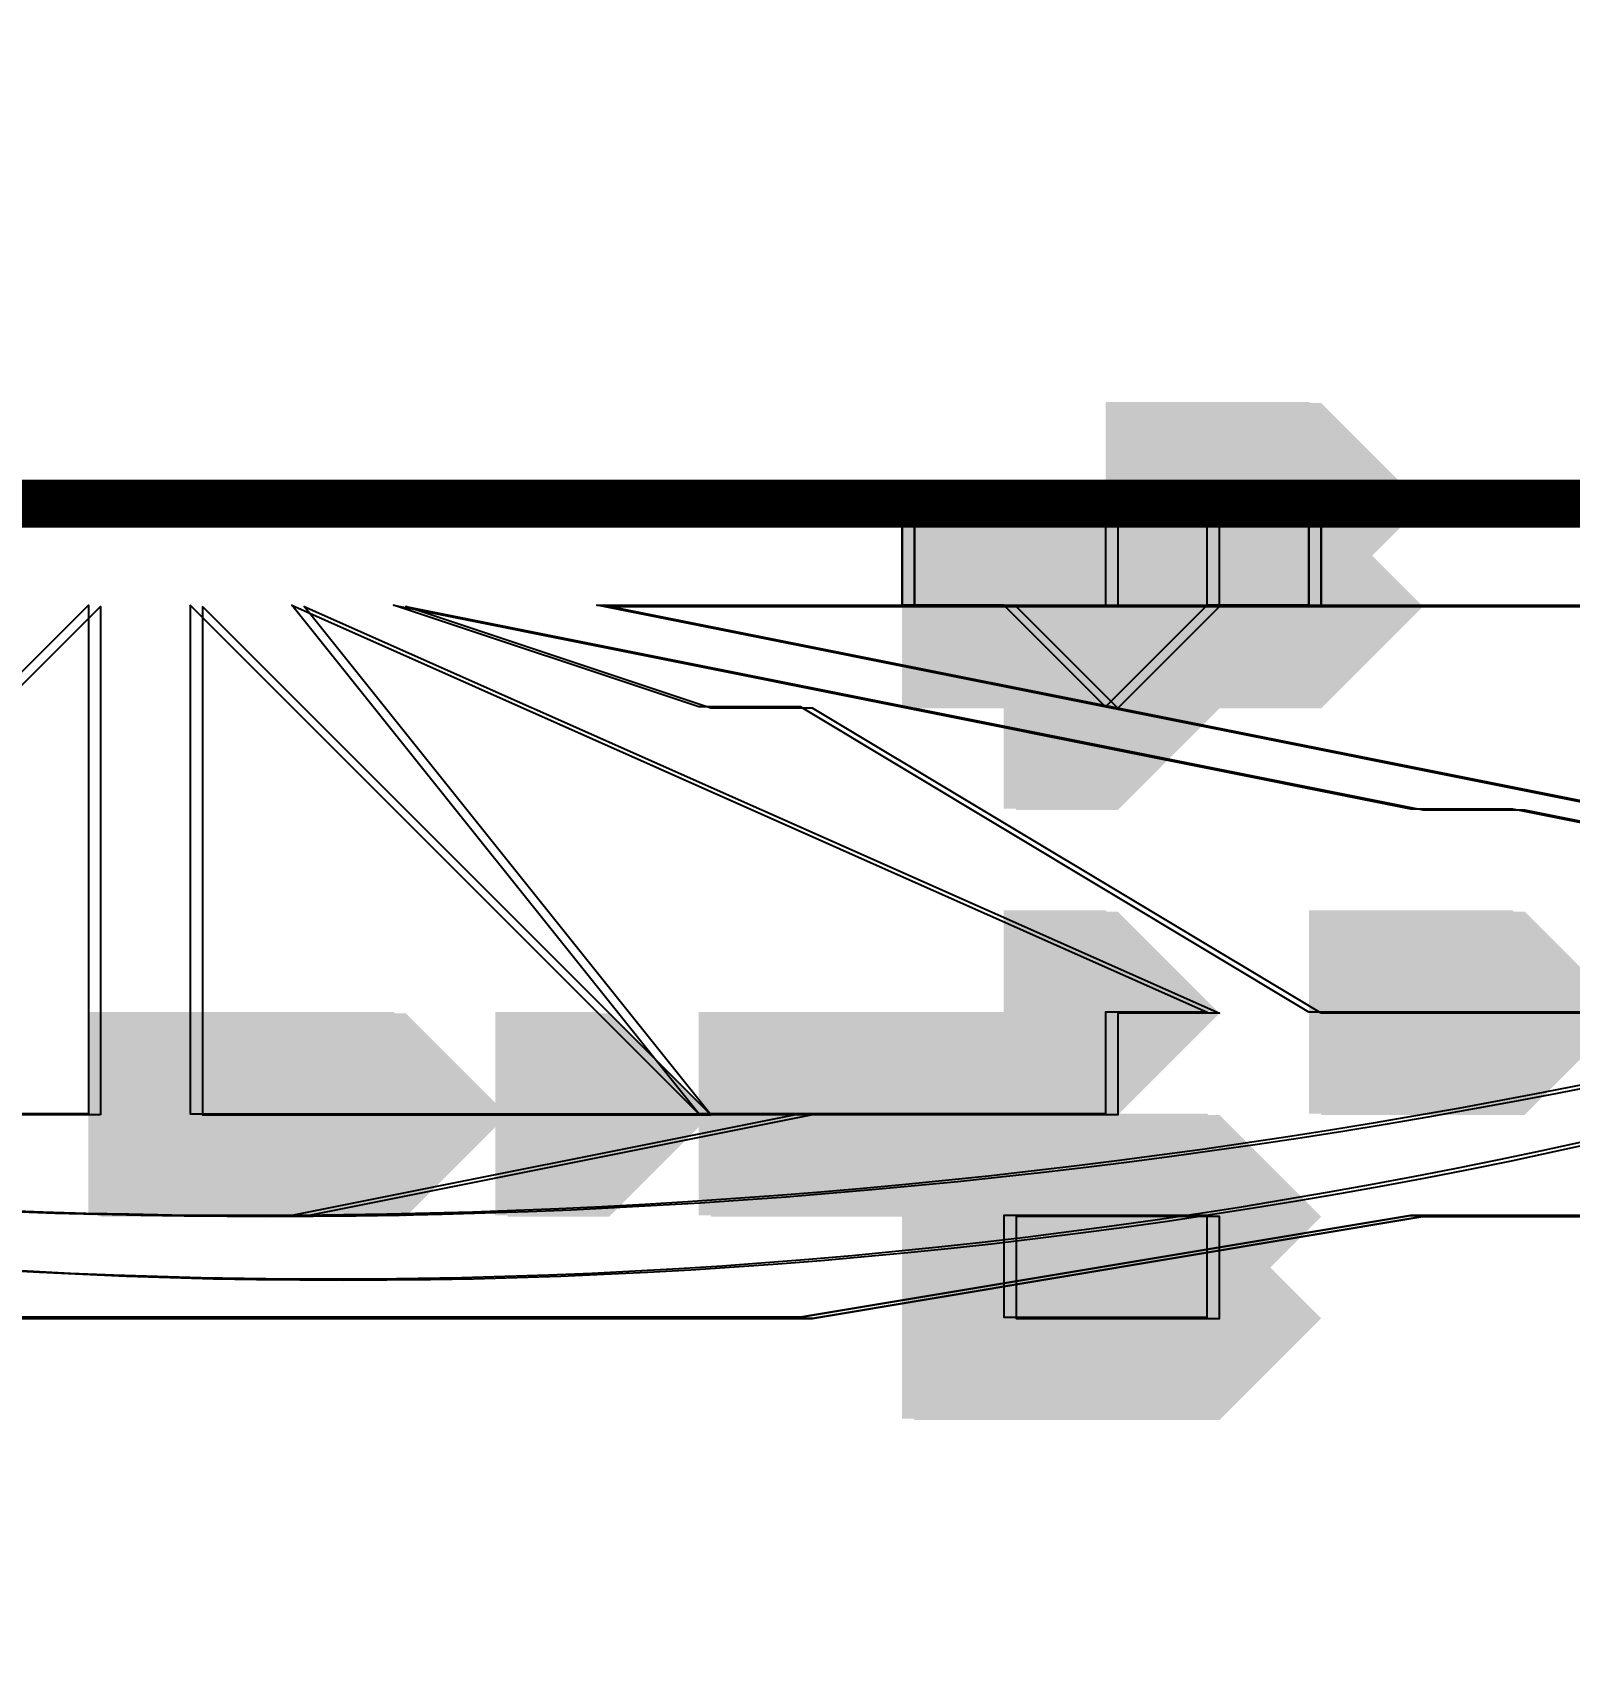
# Model space of a CAD drawing. Header units: millimetres. Extents: x -13407 to 8062823, y -2611 to 109271.
# Drawn here: x 7982.1 to 8046.1, y 40690.7 to 40758.6 of the extents above; entities that cross this region are included whole.
import ezdxf
from ezdxf import colors
from ezdxf.entities.mleader import LeaderData, LeaderLine
from ezdxf.math import Vec2, Vec3

# ---------------------------------------------------------------- set-up
doc = ezdxf.new("R2010")
doc.units = ezdxf.units.MM
doc.layers.add('АР_Отметки', color=250, linetype='Continuous', lineweight=15)
doc.layers.add('ТХ_обор_бытовое', color=14, linetype='Continuous')
doc.styles.add('ISOCPEUR', font='isocpeur.ttf', dxfattribs={"width": 0.7})

# ---------------------------------------------------------------- blocks, each defined once
blk = doc.blocks.new('_DotSmall')
at = {"color": 0, "linetype": 'ByBlock', "const_width": 0.5}
blk.add_lwpolyline([(-0.0625, 0, 1), (0.0625, 0, 1)], format="xyb", close=True, dxfattribs=at)
blk = doc.blocks.new('У300')
at = {"layer": 'ТХ_обор_бытовое', "transparency": 33554559}
for points in [[(-230567.395, 67307.711), (-230571.628, 67307.711), (-230571.628, 67303.478), (-230567.395, 67299.244), (-230563.161, 67303.478), (-230563.161, 67307.711)], [(-230567.446, 67307.201), (-230571.679, 67307.201), (-230571.679, 67302.967), (-230567.446, 67298.734), (-230563.212, 67302.967), (-230563.212, 67307.201)], [(-230567.446, 67302.967), (-230571.679, 67302.967), (-230571.679, 67298.734), (-230567.446, 67294.501), (-230563.212, 67298.734), (-230563.212, 67302.967)], [(-230567.446, 67302.967), (-230571.679, 67302.967), (-230571.679, 67298.734), (-230567.446, 67294.501), (-230563.212, 67298.734), (-230563.212, 67302.967)], [(-230567.395, 67303.478), (-230571.628, 67303.478), (-230571.628, 67299.244), (-230567.395, 67295.011), (-230563.161, 67299.244), (-230563.161, 67303.478)], [(-230567.395, 67303.478), (-230571.628, 67303.478), (-230571.628, 67299.244), (-230567.395, 67295.011), (-230563.161, 67299.244), (-230563.161, 67303.478)], [(-230567.395, 67299.244), (-230571.628, 67299.244), (-230571.628, 67295.011), (-230567.395, 67290.778), (-230563.161, 67295.011), (-230563.161, 67299.244)], [(-230567.395, 67299.244), (-230571.628, 67299.244), (-230571.628, 67295.011), (-230567.395, 67290.778), (-230563.161, 67295.011), (-230563.161, 67299.244)], [(-230567.395, 67299.244), (-230571.628, 67299.244), (-230571.628, 67295.011), (-230567.395, 67290.778), (-230563.161, 67295.011), (-230563.161, 67299.244)], [(-230567.395, 67299.244), (-230571.628, 67299.244), (-230571.628, 67295.011), (-230567.395, 67290.778), (-230563.161, 67295.011), (-230563.161, 67299.244)], [(-230567.446, 67298.734), (-230571.679, 67298.734), (-230571.679, 67294.501), (-230567.446, 67290.267), (-230563.212, 67294.501), (-230563.212, 67298.734)], [(-230567.446, 67298.734), (-230571.679, 67298.734), (-230571.679, 67294.501), (-230567.446, 67290.267), (-230563.212, 67294.501), (-230563.212, 67298.734)], [(-230567.446, 67298.734), (-230571.679, 67298.734), (-230571.679, 67294.501), (-230567.446, 67290.267), (-230563.212, 67294.501), (-230563.212, 67298.734)], [(-230567.446, 67298.734), (-230571.679, 67298.734), (-230571.679, 67294.501), (-230567.446, 67290.267), (-230563.212, 67294.501), (-230563.212, 67298.734)], [(-230567.395, 67290.778), (-230571.628, 67290.778), (-230571.628, 67286.544), (-230567.395, 67282.311), (-230563.161, 67286.544), (-230563.161, 67290.778)], [(-230567.446, 67290.267), (-230571.679, 67290.267), (-230571.679, 67286.034), (-230567.446, 67281.8), (-230563.212, 67286.034), (-230563.212, 67290.267)], [(-230567.446, 67281.8), (-230571.679, 67281.8), (-230571.679, 67277.567), (-230567.446, 67273.334), (-230563.212, 67277.567), (-230563.212, 67281.8)], [(-230567.446, 67281.8), (-230571.679, 67281.8), (-230571.679, 67277.567), (-230567.446, 67273.334), (-230563.212, 67277.567), (-230563.212, 67281.8)], [(-230567.395, 67282.311), (-230571.628, 67282.311), (-230571.628, 67278.078), (-230567.395, 67273.844), (-230563.161, 67278.078), (-230563.161, 67282.311)], [(-230567.395, 67282.311), (-230571.628, 67282.311), (-230571.628, 67278.078), (-230567.395, 67273.844), (-230563.161, 67278.078), (-230563.161, 67282.311)], [(-230567.395, 67278.078), (-230571.628, 67278.078), (-230571.628, 67273.844), (-230567.395, 67269.611), (-230563.161, 67273.844), (-230563.161, 67278.078)], [(-230567.446, 67277.567), (-230571.679, 67277.567), (-230571.679, 67273.334), (-230567.446, 67269.1), (-230563.212, 67273.334), (-230563.212, 67277.567)], [(-230575.861, 67273.844), (-230580.095, 67273.844), (-230580.095, 67269.611), (-230575.861, 67265.378), (-230571.628, 67269.611), (-230571.628, 67273.844)], [(-230575.861, 67273.844), (-230580.095, 67273.844), (-230580.095, 67269.611), (-230575.861, 67265.378), (-230571.628, 67269.611), (-230571.628, 67273.844)], [(-230567.395, 67273.844), (-230571.628, 67273.844), (-230571.628, 67269.611), (-230567.395, 67265.378), (-230563.161, 67269.611), (-230563.161, 67273.844)], [(-230546.228, 67273.844), (-230550.461, 67273.844), (-230550.461, 67269.611), (-230546.228, 67265.378), (-230541.994, 67269.611), (-230541.994, 67273.844)], [(-230546.228, 67273.844), (-230550.461, 67273.844), (-230550.461, 67269.611), (-230546.228, 67265.378), (-230541.994, 67269.611), (-230541.994, 67273.844)], [(-230546.228, 67273.844), (-230550.461, 67273.844), (-230550.461, 67269.611), (-230546.228, 67265.378), (-230541.994, 67269.611), (-230541.994, 67273.844)], [(-230546.228, 67273.844), (-230550.461, 67273.844), (-230550.461, 67269.611), (-230546.228, 67265.378), (-230541.994, 67269.611), (-230541.994, 67273.844)], [(-230575.913, 67273.334), (-230580.146, 67273.334), (-230580.146, 67269.1), (-230575.913, 67264.867), (-230571.679, 67269.1), (-230571.679, 67273.334)], [(-230575.913, 67273.334), (-230580.146, 67273.334), (-230580.146, 67269.1), (-230575.913, 67264.867), (-230571.679, 67269.1), (-230571.679, 67273.334)], [(-230567.446, 67273.334), (-230571.679, 67273.334), (-230571.679, 67269.1), (-230567.446, 67264.867), (-230563.212, 67269.1), (-230563.212, 67273.334)], [(-230546.279, 67273.334), (-230550.512, 67273.334), (-230550.512, 67269.1), (-230546.279, 67264.867), (-230542.046, 67269.1), (-230542.046, 67273.334)], [(-230546.279, 67273.334), (-230550.512, 67273.334), (-230550.512, 67269.1), (-230546.279, 67264.867), (-230542.046, 67269.1), (-230542.046, 67273.334)], [(-230546.279, 67273.334), (-230550.512, 67273.334), (-230550.512, 67269.1), (-230546.279, 67264.867), (-230542.046, 67269.1), (-230542.046, 67273.334)], [(-230546.279, 67273.334), (-230550.512, 67273.334), (-230550.512, 67269.1), (-230546.279, 67264.867), (-230542.046, 67269.1), (-230542.046, 67273.334)], [(-230575.861, 67269.611), (-230580.095, 67269.611), (-230580.095, 67265.378), (-230575.861, 67261.144), (-230571.628, 67265.378), (-230571.628, 67269.611)], [(-230575.861, 67269.611), (-230580.095, 67269.611), (-230580.095, 67265.378), (-230575.861, 67261.144), (-230571.628, 67265.378), (-230571.628, 67269.611)], [(-230575.861, 67269.611), (-230580.095, 67269.611), (-230580.095, 67265.378), (-230575.861, 67261.144), (-230571.628, 67265.378), (-230571.628, 67269.611)], [(-230575.861, 67269.611), (-230580.095, 67269.611), (-230580.095, 67265.378), (-230575.861, 67261.144), (-230571.628, 67265.378), (-230571.628, 67269.611)], [(-230575.861, 67269.611), (-230580.095, 67269.611), (-230580.095, 67265.378), (-230575.861, 67261.144), (-230571.628, 67265.378), (-230571.628, 67269.611)], [(-230575.861, 67269.611), (-230580.095, 67269.611), (-230580.095, 67265.378), (-230575.861, 67261.144), (-230571.628, 67265.378), (-230571.628, 67269.611)], [(-230575.861, 67269.611), (-230580.095, 67269.611), (-230580.095, 67265.378), (-230575.861, 67261.144), (-230571.628, 67265.378), (-230571.628, 67269.611)], [(-230575.861, 67269.611), (-230580.095, 67269.611), (-230580.095, 67265.378), (-230575.861, 67261.144), (-230571.628, 67265.378), (-230571.628, 67269.611)], [(-230575.861, 67269.611), (-230580.095, 67269.611), (-230580.095, 67265.378), (-230575.861, 67261.144), (-230571.628, 67265.378), (-230571.628, 67269.611)], [(-230571.628, 67269.611), (-230575.861, 67269.611), (-230575.861, 67265.378), (-230571.628, 67261.144), (-230567.395, 67265.378), (-230567.395, 67269.611)], [(-230571.628, 67269.611), (-230575.861, 67269.611), (-230575.861, 67265.378), (-230571.628, 67261.144), (-230567.395, 67265.378), (-230567.395, 67269.611)], [(-230571.628, 67269.611), (-230575.861, 67269.611), (-230575.861, 67265.378), (-230571.628, 67261.144), (-230567.395, 67265.378), (-230567.395, 67269.611)], [(-230571.628, 67269.611), (-230575.861, 67269.611), (-230575.861, 67265.378), (-230571.628, 67261.144), (-230567.395, 67265.378), (-230567.395, 67269.611)], [(-230571.628, 67269.611), (-230575.861, 67269.611), (-230575.861, 67265.378), (-230571.628, 67261.144), (-230567.395, 67265.378), (-230567.395, 67269.611)], [(-230571.628, 67269.611), (-230575.861, 67269.611), (-230575.861, 67265.378), (-230571.628, 67261.144), (-230567.395, 67265.378), (-230567.395, 67269.611)], [(-230571.628, 67269.611), (-230575.861, 67269.611), (-230575.861, 67265.378), (-230571.628, 67261.144), (-230567.395, 67265.378), (-230567.395, 67269.611)], [(-230571.628, 67269.611), (-230575.861, 67269.611), (-230575.861, 67265.378), (-230571.628, 67261.144), (-230567.395, 67265.378), (-230567.395, 67269.611)], [(-230571.628, 67269.611), (-230575.861, 67269.611), (-230575.861, 67265.378), (-230571.628, 67261.144), (-230567.395, 67265.378), (-230567.395, 67269.611)], [(-230563.161, 67269.611), (-230567.395, 67269.611), (-230567.395, 67265.378), (-230563.161, 67261.144), (-230558.928, 67265.378), (-230558.928, 67269.611)], [(-230550.461, 67269.611), (-230554.695, 67269.611), (-230554.695, 67265.378), (-230550.461, 67261.144), (-230546.228, 67265.378), (-230546.228, 67269.611)], [(-230550.461, 67269.611), (-230554.695, 67269.611), (-230554.695, 67265.378), (-230550.461, 67261.144), (-230546.228, 67265.378), (-230546.228, 67269.611)], [(-230546.228, 67269.611), (-230550.461, 67269.611), (-230550.461, 67265.378), (-230546.228, 67261.144), (-230541.994, 67265.378), (-230541.994, 67269.611)], [(-230546.228, 67269.611), (-230550.461, 67269.611), (-230550.461, 67265.378), (-230546.228, 67261.144), (-230541.994, 67265.378), (-230541.994, 67269.611)], [(-230575.913, 67269.1), (-230580.146, 67269.1), (-230580.146, 67264.867), (-230575.913, 67260.634), (-230571.679, 67264.867), (-230571.679, 67269.1)], [(-230575.913, 67269.1), (-230580.146, 67269.1), (-230580.146, 67264.867), (-230575.913, 67260.634), (-230571.679, 67264.867), (-230571.679, 67269.1)], [(-230575.913, 67269.1), (-230580.146, 67269.1), (-230580.146, 67264.867), (-230575.913, 67260.634), (-230571.679, 67264.867), (-230571.679, 67269.1)], [(-230575.913, 67269.1), (-230580.146, 67269.1), (-230580.146, 67264.867), (-230575.913, 67260.634), (-230571.679, 67264.867), (-230571.679, 67269.1)], [(-230575.913, 67269.1), (-230580.146, 67269.1), (-230580.146, 67264.867), (-230575.913, 67260.634), (-230571.679, 67264.867), (-230571.679, 67269.1)], [(-230575.913, 67269.1), (-230580.146, 67269.1), (-230580.146, 67264.867), (-230575.913, 67260.634), (-230571.679, 67264.867), (-230571.679, 67269.1)], [(-230575.913, 67269.1), (-230580.146, 67269.1), (-230580.146, 67264.867), (-230575.913, 67260.634), (-230571.679, 67264.867), (-230571.679, 67269.1)], [(-230575.913, 67269.1), (-230580.146, 67269.1), (-230580.146, 67264.867), (-230575.913, 67260.634), (-230571.679, 67264.867), (-230571.679, 67269.1)], [(-230575.913, 67269.1), (-230580.146, 67269.1), (-230580.146, 67264.867), (-230575.913, 67260.634), (-230571.679, 67264.867), (-230571.679, 67269.1)], [(-230571.679, 67269.1), (-230575.913, 67269.1), (-230575.913, 67264.867), (-230571.679, 67260.634), (-230567.446, 67264.867), (-230567.446, 67269.1)], [(-230571.679, 67269.1), (-230575.913, 67269.1), (-230575.913, 67264.867), (-230571.679, 67260.634), (-230567.446, 67264.867), (-230567.446, 67269.1)], [(-230571.679, 67269.1), (-230575.913, 67269.1), (-230575.913, 67264.867), (-230571.679, 67260.634), (-230567.446, 67264.867), (-230567.446, 67269.1)], [(-230571.679, 67269.1), (-230575.913, 67269.1), (-230575.913, 67264.867), (-230571.679, 67260.634), (-230567.446, 67264.867), (-230567.446, 67269.1)], [(-230571.679, 67269.1), (-230575.913, 67269.1), (-230575.913, 67264.867), (-230571.679, 67260.634), (-230567.446, 67264.867), (-230567.446, 67269.1)], [(-230571.679, 67269.1), (-230575.913, 67269.1), (-230575.913, 67264.867), (-230571.679, 67260.634), (-230567.446, 67264.867), (-230567.446, 67269.1)], [(-230571.679, 67269.1), (-230575.913, 67269.1), (-230575.913, 67264.867), (-230571.679, 67260.634), (-230567.446, 67264.867), (-230567.446, 67269.1)], [(-230571.679, 67269.1), (-230575.913, 67269.1), (-230575.913, 67264.867), (-230571.679, 67260.634), (-230567.446, 67264.867), (-230567.446, 67269.1)], [(-230571.679, 67269.1), (-230575.913, 67269.1), (-230575.913, 67264.867), (-230571.679, 67260.634), (-230567.446, 67264.867), (-230567.446, 67269.1)], [(-230563.212, 67269.1), (-230567.446, 67269.1), (-230567.446, 67264.867), (-230563.212, 67260.634), (-230558.979, 67264.867), (-230558.979, 67269.1)], [(-230550.512, 67269.1), (-230554.746, 67269.1), (-230554.746, 67264.867), (-230550.512, 67260.634), (-230546.279, 67264.867), (-230546.279, 67269.1)], [(-230550.512, 67269.1), (-230554.746, 67269.1), (-230554.746, 67264.867), (-230550.512, 67260.634), (-230546.279, 67264.867), (-230546.279, 67269.1)], [(-230546.279, 67269.1), (-230550.512, 67269.1), (-230550.512, 67264.867), (-230546.279, 67260.634), (-230542.046, 67264.867), (-230542.046, 67269.1)], [(-230546.279, 67269.1), (-230550.512, 67269.1), (-230550.512, 67264.867), (-230546.279, 67260.634), (-230542.046, 67264.867), (-230542.046, 67269.1)], [(-230575.913, 67264.867), (-230580.146, 67264.867), (-230580.146, 67260.634), (-230575.913, 67256.4), (-230571.679, 67260.634), (-230571.679, 67264.867)], [(-230575.913, 67264.867), (-230580.146, 67264.867), (-230580.146, 67260.634), (-230575.913, 67256.4), (-230571.679, 67260.634), (-230571.679, 67264.867)], [(-230575.913, 67264.867), (-230580.146, 67264.867), (-230580.146, 67260.634), (-230575.913, 67256.4), (-230571.679, 67260.634), (-230571.679, 67264.867)], [(-230575.913, 67264.867), (-230580.146, 67264.867), (-230580.146, 67260.634), (-230575.913, 67256.4), (-230571.679, 67260.634), (-230571.679, 67264.867)], [(-230575.913, 67264.867), (-230580.146, 67264.867), (-230580.146, 67260.634), (-230575.913, 67256.4), (-230571.679, 67260.634), (-230571.679, 67264.867)], [(-230575.861, 67265.378), (-230580.095, 67265.378), (-230580.095, 67261.144), (-230575.861, 67256.911), (-230571.628, 67261.144), (-230571.628, 67265.378)], [(-230575.861, 67265.378), (-230580.095, 67265.378), (-230580.095, 67261.144), (-230575.861, 67256.911), (-230571.628, 67261.144), (-230571.628, 67265.378)], [(-230575.861, 67265.378), (-230580.095, 67265.378), (-230580.095, 67261.144), (-230575.861, 67256.911), (-230571.628, 67261.144), (-230571.628, 67265.378)], [(-230575.861, 67265.378), (-230580.095, 67265.378), (-230580.095, 67261.144), (-230575.861, 67256.911), (-230571.628, 67261.144), (-230571.628, 67265.378)], [(-230575.861, 67265.378), (-230580.095, 67265.378), (-230580.095, 67261.144), (-230575.861, 67256.911), (-230571.628, 67261.144), (-230571.628, 67265.378)], [(-230571.679, 67264.867), (-230575.913, 67264.867), (-230575.913, 67260.634), (-230571.679, 67256.4), (-230567.446, 67260.634), (-230567.446, 67264.867)], [(-230571.679, 67264.867), (-230575.913, 67264.867), (-230575.913, 67260.634), (-230571.679, 67256.4), (-230567.446, 67260.634), (-230567.446, 67264.867)], [(-230571.679, 67264.867), (-230575.913, 67264.867), (-230575.913, 67260.634), (-230571.679, 67256.4), (-230567.446, 67260.634), (-230567.446, 67264.867)], [(-230571.628, 67265.378), (-230575.861, 67265.378), (-230575.861, 67261.144), (-230571.628, 67256.911), (-230567.395, 67261.144), (-230567.395, 67265.378)], [(-230571.628, 67265.378), (-230575.861, 67265.378), (-230575.861, 67261.144), (-230571.628, 67256.911), (-230567.395, 67261.144), (-230567.395, 67265.378)], [(-230571.628, 67265.378), (-230575.861, 67265.378), (-230575.861, 67261.144), (-230571.628, 67256.911), (-230567.395, 67261.144), (-230567.395, 67265.378)], [(-230546.279, 67264.867), (-230550.512, 67264.867), (-230550.512, 67260.634), (-230546.279, 67256.4), (-230542.046, 67260.634), (-230542.046, 67264.867)], [(-230546.279, 67264.867), (-230550.512, 67264.867), (-230550.512, 67260.634), (-230546.279, 67256.4), (-230542.046, 67260.634), (-230542.046, 67264.867)], [(-230546.228, 67265.378), (-230550.461, 67265.378), (-230550.461, 67261.144), (-230546.228, 67256.911), (-230541.994, 67261.144), (-230541.994, 67265.378)], [(-230546.228, 67265.378), (-230550.461, 67265.378), (-230550.461, 67261.144), (-230546.228, 67256.911), (-230541.994, 67261.144), (-230541.994, 67265.378)], [(-230542.046, 67264.867), (-230546.279, 67264.867), (-230546.279, 67260.634), (-230542.046, 67256.4), (-230537.812, 67260.634), (-230537.812, 67264.867)], [(-230541.994, 67265.378), (-230546.228, 67265.378), (-230546.228, 67261.144), (-230541.994, 67256.911), (-230537.761, 67261.144), (-230537.761, 67265.378)], [(-230546.228, 67261.144), (-230550.461, 67261.144), (-230550.461, 67256.911), (-230546.228, 67252.678), (-230541.994, 67256.911), (-230541.994, 67261.144)], [(-230546.228, 67261.144), (-230550.461, 67261.144), (-230550.461, 67256.911), (-230546.228, 67252.678), (-230541.994, 67256.911), (-230541.994, 67261.144)], [(-230541.994, 67261.144), (-230546.228, 67261.144), (-230546.228, 67256.911), (-230541.994, 67252.678), (-230537.761, 67256.911), (-230537.761, 67261.144)], [(-230541.994, 67261.144), (-230546.228, 67261.144), (-230546.228, 67256.911), (-230541.994, 67252.678), (-230537.761, 67256.911), (-230537.761, 67261.144)], [(-230546.279, 67260.634), (-230550.512, 67260.634), (-230550.512, 67256.4), (-230546.279, 67252.167), (-230542.046, 67256.4), (-230542.046, 67260.634)], [(-230546.279, 67260.634), (-230550.512, 67260.634), (-230550.512, 67256.4), (-230546.279, 67252.167), (-230542.046, 67256.4), (-230542.046, 67260.634)], [(-230542.046, 67260.634), (-230546.279, 67260.634), (-230546.279, 67256.4), (-230542.046, 67252.167), (-230537.812, 67256.4), (-230537.812, 67260.634)], [(-230542.046, 67260.634), (-230546.279, 67260.634), (-230546.279, 67256.4), (-230542.046, 67252.167), (-230537.812, 67256.4), (-230537.812, 67260.634)], [(-230563.161, 67256.911), (-230567.395, 67256.911), (-230567.395, 67252.678), (-230563.161, 67248.444), (-230558.928, 67252.678), (-230558.928, 67256.911)], [(-230563.212, 67256.4), (-230567.446, 67256.4), (-230567.446, 67252.167), (-230563.212, 67247.934), (-230558.979, 67252.167), (-230558.979, 67256.4)], [(-230563.161, 67252.678), (-230567.395, 67252.678), (-230567.395, 67248.444), (-230563.161, 67244.211), (-230558.928, 67248.444), (-230558.928, 67252.678)], [(-230563.212, 67252.167), (-230567.446, 67252.167), (-230567.446, 67247.934), (-230563.212, 67243.7), (-230558.979, 67247.934), (-230558.979, 67252.167)]]:
    blk.add_hatch(color=256, dxfattribs=at).paths.add_polyline_path(points)
at = {"layer": 'ТХ_обор_бытовое', "const_width": 2}
blk.add_lwpolyline([(-230216.026, 67468.579), (-230216.026, 67142.61), (-230541.994, 67142.61), (-230541.994, 67468.579)], close=True, dxfattribs=at)
at = {"layer": 'ТХ_обор_бытовое', "elevation": -0.565}
for points in [[(-230571.679, 67235.233), (-230571.679, 67252.167), (-230575.913, 67277.567), (-230575.913, 67298.734), (-230575.913, 67324.134), (-230575.913, 67345.301), (-230571.679, 67366.468), (-230567.446, 67383.401), (-230563.212, 67400.335), (-230558.979, 67413.035), (-230554.746, 67421.501), (-230542.046, 67429.968), (-230554.746, 67421.501), (-230558.979, 67413.035), (-230563.212, 67400.335), (-230567.446, 67383.401), (-230571.679, 67366.468), (-230575.913, 67345.301), (-230575.913, 67324.134), (-230575.913, 67298.734), (-230575.913, 67277.567), (-230571.679, 67252.167), (-230571.679, 67235.233)], [(-230571.679, 67235.233), (-230571.679, 67252.167), (-230575.913, 67277.567), (-230575.913, 67298.734), (-230575.913, 67324.134), (-230575.913, 67345.301), (-230571.679, 67366.468), (-230567.446, 67383.401), (-230563.212, 67400.335), (-230558.979, 67413.035), (-230554.746, 67421.501), (-230542.046, 67429.968)], [(-230571.679, 67366.468), (-230575.913, 67345.301), (-230575.913, 67324.134), (-230575.913, 67298.734), (-230575.913, 67277.567)], [(-230567.446, 67277.567), (-230571.679, 67298.734)], [(-230542.046, 67264.867), (-230546.279, 67264.867), (-230546.279, 67260.634), (-230542.046, 67260.634)]]:
    blk.add_lwpolyline(points, dxfattribs=at)
at = {"layer": 'ТХ_обор_бытовое'}
for points in [[(-230571.628, 67235.744), (-230571.628, 67252.678), (-230575.861, 67278.078), (-230575.861, 67299.244), (-230575.861, 67324.645), (-230575.861, 67345.811), (-230571.628, 67366.978), (-230567.395, 67383.912), (-230563.161, 67400.845), (-230558.928, 67413.545), (-230554.695, 67422.012), (-230541.994, 67430.479), (-230554.695, 67422.012), (-230558.928, 67413.545), (-230563.161, 67400.845), (-230567.395, 67383.912), (-230571.628, 67366.978), (-230575.861, 67345.811), (-230575.861, 67324.645), (-230575.861, 67299.244), (-230575.861, 67278.078), (-230571.628, 67252.678), (-230571.628, 67235.744)], [(-230571.628, 67235.744), (-230571.628, 67252.678), (-230575.861, 67278.078), (-230575.861, 67299.244), (-230575.861, 67324.645), (-230575.861, 67345.811), (-230571.628, 67366.978), (-230567.395, 67383.912), (-230563.161, 67400.845), (-230558.928, 67413.545), (-230554.695, 67422.012), (-230541.994, 67430.479)], [(-230571.628, 67366.978), (-230575.861, 67345.811), (-230575.861, 67324.645), (-230575.861, 67299.244), (-230575.861, 67278.078)], [(-230567.395, 67278.078), (-230571.628, 67299.244)], [(-230541.994, 67265.378), (-230546.228, 67265.378), (-230546.228, 67261.144), (-230541.994, 67261.144)]]:
    blk.add_lwpolyline(points, dxfattribs=at)
blk.add_lwpolyline([(-230546.228, 67417.779), (-230541.994, 67417.779, 0.248454), (-230550.461, 67193.41, -0.207133)], format="xyb", close=True, dxfattribs=at)
at = {"layer": 'ТХ_обор_бытовое', "elevation": -0.565}
blk.add_lwpolyline([(-230546.279, 67417.268), (-230542.046, 67417.268, 0.248454), (-230550.512, 67192.9, -0.207133)], format="xyb", close=True, dxfattribs=at)
at = {"layer": 'ТХ_обор_бытовое'}
for points in [[(-230567.395, 67307.711), (-230567.395, 67311.945), (-230567.395, 67316.178), (-230567.395, 67320.411), (-230567.395, 67324.645), (-230567.395, 67328.878), (-230546.228, 67307.711)], [(-230546.228, 67303.478), (-230567.395, 67303.478), (-230567.395, 67299.244), (-230567.395, 67295.011), (-230567.395, 67290.778), (-230567.395, 67286.544), (-230567.395, 67282.311)], [(-230567.395, 67269.611), (-230567.395, 67273.844), (-230567.395, 67278.078), (-230567.395, 67282.311), (-230546.228, 67299.244), (-230563.161, 67261.144), (-230563.161, 67265.378), (-230567.395, 67265.378)], [(-230563.161, 67256.911), (-230550.461, 67278.078), (-230550.461, 67282.311), (-230546.228, 67295.011), (-230554.695, 67252.678), (-230554.695, 67248.444), (-230558.928, 67227.277), (-230558.928, 67231.511), (-230563.161, 67235.744), (-230563.161, 67239.977), (-230563.161, 67244.211), (-230563.161, 67248.444), (-230563.161, 67252.678)], [(-230546.228, 67193.41), (-230546.228, 67197.644), (-230550.461, 67201.877), (-230554.695, 67206.111), (-230554.695, 67210.344), (-230558.928, 67214.577), (-230558.928, 67218.811), (-230558.928, 67223.044), (-230546.228, 67286.544)], [(-230541.994, 67256.911), (-230546.228, 67256.911), (-230546.228, 67261.144), (-230550.461, 67265.378), (-230546.228, 67269.611), (-230546.228, 67273.844), (-230541.994, 67273.844), (-230546.228, 67273.844), (-230546.228, 67269.611), (-230550.461, 67265.378), (-230546.228, 67261.144), (-230546.228, 67256.911)], [(-230571.628, 67265.378), (-230571.628, 67269.611), (-230575.861, 67269.611), (-230575.861, 67265.378), (-230575.861, 67261.144), (-230571.628, 67261.144)]]:
    blk.add_lwpolyline(points, close=True, dxfattribs=at)
at = {"layer": 'ТХ_обор_бытовое', "elevation": -0.565}
for points in [[(-230567.446, 67307.201), (-230567.446, 67311.434), (-230567.446, 67315.667), (-230567.446, 67319.901), (-230567.446, 67324.134), (-230567.446, 67328.367), (-230546.279, 67307.201)], [(-230546.279, 67302.967), (-230567.446, 67302.967), (-230567.446, 67298.734), (-230567.446, 67294.501), (-230567.446, 67290.267), (-230567.446, 67286.034), (-230567.446, 67281.8)], [(-230567.446, 67269.1), (-230567.446, 67273.334), (-230567.446, 67277.567), (-230567.446, 67281.8), (-230546.279, 67298.734), (-230563.212, 67260.634), (-230563.212, 67264.867), (-230567.446, 67264.867)], [(-230563.212, 67256.4), (-230550.512, 67277.567), (-230550.512, 67281.8), (-230546.279, 67294.501), (-230554.746, 67252.167), (-230554.746, 67247.934), (-230558.979, 67226.767), (-230558.979, 67231), (-230563.212, 67235.233), (-230563.212, 67239.467), (-230563.212, 67243.7), (-230563.212, 67247.934), (-230563.212, 67252.167)], [(-230546.279, 67192.9), (-230546.279, 67197.133), (-230550.512, 67201.367), (-230554.746, 67205.6), (-230554.746, 67209.833), (-230558.979, 67214.067), (-230558.979, 67218.3), (-230558.979, 67222.533), (-230546.279, 67286.034)], [(-230542.046, 67256.4), (-230546.279, 67256.4), (-230546.279, 67260.634), (-230550.512, 67264.867), (-230546.279, 67269.1), (-230546.279, 67273.334), (-230542.046, 67273.334), (-230546.279, 67273.334), (-230546.279, 67269.1), (-230550.512, 67264.867), (-230546.279, 67260.634), (-230546.279, 67256.4)], [(-230571.679, 67264.867), (-230571.679, 67269.1), (-230575.913, 67269.1), (-230575.913, 67264.867), (-230575.913, 67260.634), (-230571.679, 67260.634)]]:
    blk.add_lwpolyline(points, close=True, dxfattribs=at)

msp = doc.modelspace()

# ---------------------------------------------------------------- block references
at = {"layer": 'ТХ_обор_бытовое', "rotation": 90}
msp.add_blockref('У300', (75292.126, 271281.026), dxfattribs=at)

# ---------------------------------------------------------------- leaders
at = {"layer": 'АР_Отметки'}
ml = msp.add_multileader_mtext('Standard', dxfattribs=at)
ml.set_content('%%P0,000', color=256, style='ISOCPEUR')
ml.set_leader_properties(color=256, linetype='Continuous', lineweight=-1)
ml.set_arrow_properties(name='DOTSMALL')
ml.build(insert=Vec2(0, 0))
ml.multileader.update_dxf_attribs({"has_text_frame": 1, "text_left_attachment_type": 4, "text_right_attachment_type": 4, "dogleg_length": 100, "arrow_head_size": 180})
ctx = ml.context
ctx.base_point, ctx.char_height, ctx.arrow_head_size, ctx.landing_gap_size, ctx.plane_origin = Vec3(23741.792, 77327.249), 250, 180, 50, Vec3(21198.426, 75380.242)
ctx.left_attachment, ctx.right_attachment = 4, 4
notes = []
notes.append((ctx, [(0, (0, 0, 0), (0, 0), (1, 0), 1, [])]))
ctx.mtext.insert, ctx.mtext.width, ctx.mtext.line_spacing_style, ctx.mtext.flow_direction = Vec3(23791.792, 77660.582), 852.69703, 2, 5
ml = msp.add_multileader_mtext('Standard', dxfattribs=at)
ml.set_content('-1,140', color=256, style='ISOCPEUR')
ml.set_leader_properties(color=256, linetype='Continuous', lineweight=-1)
ml.set_arrow_properties(name='DOTSMALL')
ml.build(insert=Vec2(0, 0))
ml.multileader.update_dxf_attribs({"has_text_frame": 1, "text_left_attachment_type": 4, "text_right_attachment_type": 4, "dogleg_length": 100, "arrow_head_size": 180})
ctx = ml.context
ctx.base_point, ctx.char_height, ctx.arrow_head_size, ctx.landing_gap_size, ctx.plane_origin = Vec3(34149.99, 75558.904), 250, 180, 50, Vec3(34068.597, 74291.34)
ctx.left_attachment, ctx.right_attachment = 4, 4
notes.append((ctx, [(0, (0, 0, 0), (0, 0), (1, 0), 1, [])]))
ctx.mtext.insert, ctx.mtext.width, ctx.mtext.line_spacing_style, ctx.mtext.flow_direction = Vec3(34199.99, 75892.238), 852.69703, 2, 5
ml = msp.add_multileader_mtext('Standard', dxfattribs=at)
ml.set_content('%%P0,000', color=256, style='ISOCPEUR')
ml.set_leader_properties(color=256, linetype='Continuous', lineweight=-1)
ml.set_arrow_properties(name='DOTSMALL')
ml.build(insert=Vec2(0, 0))
ml.multileader.update_dxf_attribs({"has_text_frame": 1, "text_left_attachment_type": 4, "text_right_attachment_type": 4, "dogleg_length": 100, "arrow_head_size": 180})
ctx = ml.context
ctx.base_point, ctx.char_height, ctx.arrow_head_size, ctx.landing_gap_size, ctx.plane_origin = Vec3(26088.046, 75179.204), 250, 180, 50, Vec3(22136.485, 73740.727)
ctx.left_attachment, ctx.right_attachment = 4, 4
notes.append((ctx, [(0, (0, 0, 0), (0, 0), (1, 0), 1, [])]))
ctx.mtext.insert, ctx.mtext.width, ctx.mtext.line_spacing_style, ctx.mtext.flow_direction = Vec3(26138.046, 75512.537), 852.69703, 2, 5
ml = msp.add_multileader_mtext('Standard', dxfattribs=at)
ml.set_content('Л.4', color=256, style='ISOCPEUR')
ml.set_leader_properties(color=256, linetype='Continuous', lineweight=-1)
ml.set_arrow_properties(name='DOTSMALL')
ml.build(insert=Vec2(0, 0))
ml.multileader.update_dxf_attribs({"has_text_frame": 1, "text_left_attachment_type": 4, "text_right_attachment_type": 4, "dogleg_length": 100, "arrow_head_size": 180})
ctx = ml.context
ctx.base_point, ctx.char_height, ctx.arrow_head_size, ctx.landing_gap_size, ctx.plane_origin = Vec3(26987.57, 74395.902), 250, 180, 50, Vec3(52223.487, 62772.783)
ctx.left_attachment, ctx.right_attachment = 4, 4
notes.append((ctx, [(0, (0, 0, 0), (0, 0), (1, 0), 1, [])]))
ctx.mtext.insert, ctx.mtext.width, ctx.mtext.line_spacing_style, ctx.mtext.flow_direction = Vec3(27037.57, 74729.236), 852.69703, 2, 5
ml = msp.add_multileader_mtext('Standard', dxfattribs=at)
ml.set_content('-1,140', color=256, style='ISOCPEUR')
ml.set_leader_properties(color=256, linetype='Continuous', lineweight=-1)
ml.set_arrow_properties(name='DOTSMALL')
ml.build(insert=Vec2(0, 0))
ml.multileader.update_dxf_attribs({"has_text_frame": 1, "text_left_attachment_type": 4, "text_right_attachment_type": 4, "dogleg_length": 100, "arrow_head_size": 180})
ctx = ml.context
ctx.base_point, ctx.char_height, ctx.arrow_head_size, ctx.landing_gap_size, ctx.plane_origin = Vec3(31490.131, 73467.639, 0), 250, 180, 50, Vec3(31408.738, 73753.781, 0)
ctx.left_attachment, ctx.right_attachment = 4, 4
notes.append((ctx, [(0, (0, 0, 0), (0, 0), (1, 0), 1, [])]))
ctx.mtext.insert, ctx.mtext.width, ctx.mtext.line_spacing_style, ctx.mtext.flow_direction = Vec3(31540.131, 73800.973, 0), 852.69703, 2, 5
ml = msp.add_multileader_mtext('Standard', dxfattribs=at)
ml.set_content('%%P0,000', color=256, style='ISOCPEUR')
ml.set_leader_properties(color=256, linetype='Continuous', lineweight=-1)
ml.set_arrow_properties(name='DOTSMALL')
ml.build(insert=Vec2(0, 0))
ml.multileader.update_dxf_attribs({"has_text_frame": 1, "text_left_attachment_type": 4, "text_right_attachment_type": 4, "dogleg_length": 100, "arrow_head_size": 180})
ctx = ml.context
ctx.base_point, ctx.char_height, ctx.arrow_head_size, ctx.landing_gap_size, ctx.plane_origin = Vec3(16047.3, 73278.143, -0.16), 250, 180, 50, Vec3(12976.218, 71688.594, -0.16)
ctx.left_attachment, ctx.right_attachment = 4, 4
notes.append((ctx, [(0, (0, 0, 0), (0, 0), (1, 0), 1, [])]))
ctx.mtext.insert, ctx.mtext.width, ctx.mtext.line_spacing_style, ctx.mtext.flow_direction = Vec3(16097.3, 73611.476, -0.16), 852.69703, 2, 5
ml = msp.add_multileader_mtext('Standard', dxfattribs=at)
ml.set_content('{\\W0.8;-2,250}', color=256, style='ISOCPEUR')
ml.set_leader_properties(color=256, linetype='Continuous', lineweight=-1)
ml.set_arrow_properties(name='DOTSMALL')
ml.build(insert=Vec2(0, 0))
ml.multileader.update_dxf_attribs({"has_text_frame": 1, "text_left_attachment_type": 4, "text_right_attachment_type": 4, "dogleg_length": 100, "arrow_head_size": 180})
ctx = ml.context
ctx.base_point, ctx.char_height, ctx.arrow_head_size, ctx.landing_gap_size, ctx.plane_origin = Vec3(49783.765, 72941.392), 250, 180, 50, Vec3(49702.372, 71663.272)
ctx.left_attachment, ctx.right_attachment = 4, 4
notes.append((ctx, [(0, (0, 0, 0), (0, 0), (1, 0), 1, [])]))
ctx.mtext.insert, ctx.mtext.width, ctx.mtext.defined_height, ctx.mtext.line_spacing_style, ctx.mtext.flow_direction = Vec3(49833.765, 73274.725), 769.98896, 343.888, 2, 5
ml = msp.add_multileader_mtext('Standard', dxfattribs=at)
ml.set_content('+2,100', color=256, style='ISOCPEUR')
ml.set_leader_properties(color=256, linetype='Continuous', lineweight=-1)
ml.set_arrow_properties(name='DOTSMALL')
ml.build(insert=Vec2(0, 0))
ml.multileader.update_dxf_attribs({"has_text_frame": 1, "text_left_attachment_type": 4, "text_right_attachment_type": 4, "dogleg_length": 100, "arrow_head_size": 180})
ctx = ml.context
ctx.base_point, ctx.char_height, ctx.arrow_head_size, ctx.landing_gap_size, ctx.plane_origin = Vec3(54621.175, 71236.428, 0), 250, 180, 50, Vec3(54539.781, 69968.864, 0)
ctx.left_attachment, ctx.right_attachment = 4, 4
notes.append((ctx, [(0, (0, 0, 0), (0, 0), (1, 0), 1, [])]))
ctx.mtext.insert, ctx.mtext.width, ctx.mtext.line_spacing_style, ctx.mtext.flow_direction = Vec3(54671.175, 71569.762, 0), 852.69703, 2, 5
ml = msp.add_multileader_mtext('Standard', dxfattribs=at)
ml.set_content('Л.5', color=256, style='ISOCPEUR')
ml.set_leader_properties(color=256, linetype='Continuous', lineweight=-1)
ml.set_arrow_properties(name='DOTSMALL')
ml.build(insert=Vec2(0, 0))
ml.multileader.update_dxf_attribs({"has_text_frame": 1, "text_left_attachment_type": 4, "text_right_attachment_type": 4, "dogleg_length": 100, "arrow_head_size": 180})
ctx = ml.context
ctx.base_point, ctx.char_height, ctx.arrow_head_size, ctx.landing_gap_size, ctx.plane_origin = Vec3(54572.794, 68702.213), 250, 180, 50, Vec3(79808.711, 57079.093)
ctx.left_attachment, ctx.right_attachment = 4, 4
notes.append((ctx, [(0, (0, 0, 0), (0, 0), (1, 0), 1, [])]))
ctx.mtext.insert, ctx.mtext.width, ctx.mtext.line_spacing_style, ctx.mtext.flow_direction = Vec3(54622.794, 69035.546), 852.69703, 2, 5
ml = msp.add_multileader_mtext('Standard', dxfattribs=at)
ml.set_content('%%P0,000', color=256, style='ISOCPEUR')
ml.set_leader_properties(color=256, linetype='Continuous', lineweight=-1)
ml.set_arrow_properties(name='DOTSMALL')
ml.build(insert=Vec2(0, 0))
ml.multileader.update_dxf_attribs({"has_text_frame": 1, "text_left_attachment_type": 4, "text_right_attachment_type": 4, "dogleg_length": 100, "arrow_head_size": 180})
ctx = ml.context
ctx.base_point, ctx.char_height, ctx.arrow_head_size, ctx.landing_gap_size, ctx.plane_origin = Vec3(9119.614, 66575.17, -0.16), 250, 180, 50, Vec3(6048.532, 64985.621, -0.16)
ctx.left_attachment, ctx.right_attachment = 4, 4
notes.append((ctx, [(0, (0, 0, 0), (0, 0), (1, 0), 1, [])]))
ctx.mtext.insert, ctx.mtext.width, ctx.mtext.line_spacing_style, ctx.mtext.flow_direction = Vec3(9169.614, 66908.503, -0.16), 852.69703, 2, 5
ml = msp.add_multileader_mtext('Standard', dxfattribs=at)
ml.set_content('0,000', color=256, style='ISOCPEUR')
ml.set_leader_properties(color=256, linetype='Continuous', lineweight=-1)
ml.set_arrow_properties(name='DOTSMALL')
ml.build(insert=Vec2(0, 0))
ml.multileader.update_dxf_attribs({"has_text_frame": 1, "text_left_attachment_type": 4, "text_right_attachment_type": 4, "dogleg_length": 100, "arrow_head_size": 180})
ctx = ml.context
ctx.base_point, ctx.char_height, ctx.arrow_head_size, ctx.landing_gap_size, ctx.plane_origin = Vec3(39547.097, 65532.368, 0), 250, 180, 50, Vec3(37385.885, 65007.789, 0)
ctx.left_attachment, ctx.right_attachment = 4, 4
notes.append((ctx, [(0, (0, 0, 0), (0, 0), (1, 0), 1, [])]))
ctx.mtext.insert, ctx.mtext.width, ctx.mtext.line_spacing_style, ctx.mtext.flow_direction = Vec3(39597.097, 65932.368, 0), 852.69703, 2, 5
ml = msp.add_multileader_mtext('Standard', dxfattribs=at)
ml.set_content('0,000', color=256, style='ISOCPEUR')
ml.set_leader_properties(color=256, linetype='Continuous', lineweight=-1)
ml.set_arrow_properties(name='DOTSMALL')
ml.build(insert=Vec2(0, 0))
ml.multileader.update_dxf_attribs({"has_text_frame": 1, "text_left_attachment_type": 4, "text_right_attachment_type": 4, "dogleg_length": 100, "arrow_head_size": 180})
ctx = ml.context
ctx.base_point, ctx.char_height, ctx.arrow_head_size, ctx.landing_gap_size, ctx.plane_origin = Vec3(55204.319, 64751.769, 0), 250, 180, 50, Vec3(55122.926, 63550.872, 0)
ctx.left_attachment, ctx.right_attachment = 4, 4
notes.append((ctx, [(0, (0, 0, 0), (0, 0), (1, 0), 1, [])]))
ctx.mtext.insert, ctx.mtext.width, ctx.mtext.line_spacing_style, ctx.mtext.flow_direction = Vec3(55254.319, 65151.769, 0), 852.69703, 2, 5
ml = msp.add_multileader_mtext('Standard', dxfattribs=at)
ml.set_content('%%P0,000', color=256, style='ISOCPEUR')
ml.set_leader_properties(color=256, linetype='Continuous', lineweight=-1)
ml.set_arrow_properties(name='DOTSMALL')
ml.build(insert=Vec2(0, 0))
ml.multileader.update_dxf_attribs({"has_text_frame": 1, "text_left_attachment_type": 4, "text_right_attachment_type": 4, "dogleg_length": 100, "arrow_head_size": 180})
ctx = ml.context
ctx.base_point, ctx.char_height, ctx.arrow_head_size, ctx.landing_gap_size, ctx.plane_origin = Vec3(58153.435, 64744.273), 250, 180, 50, Vec3(55082.353, 63154.724)
ctx.left_attachment, ctx.right_attachment = 4, 4
notes.append((ctx, [(0, (0, 0, 0), (0, 0), (1, 0), 1, [])]))
ctx.mtext.insert, ctx.mtext.width, ctx.mtext.line_spacing_style, ctx.mtext.flow_direction = Vec3(58203.435, 65077.606), 852.69703, 2, 5
ml = msp.add_multileader_mtext('Standard', dxfattribs=at)
ml.set_content('-2,650', color=256, style='ISOCPEUR')
ml.set_leader_properties(color=256, linetype='Continuous', lineweight=-1)
ml.set_arrow_properties(name='DOTSMALL')
ml.build(insert=Vec2(0, 0))
ml.multileader.update_dxf_attribs({"has_text_frame": 1, "text_left_attachment_type": 4, "text_right_attachment_type": 4, "dogleg_length": 100, "arrow_head_size": 180})
ctx = ml.context
ctx.base_point, ctx.char_height, ctx.arrow_head_size, ctx.landing_gap_size, ctx.plane_origin = Vec3(43941.351, 58653.751), 250, 180, 50, Vec3(41780.139, 58062.506)
ctx.left_attachment, ctx.right_attachment = 4, 4
notes.append((ctx, [(0, (0, 0, 0), (0, 0), (1, 0), 1, [])]))
ctx.mtext.insert, ctx.mtext.width, ctx.mtext.line_spacing_style, ctx.mtext.flow_direction = Vec3(43991.351, 58987.085), 852.69703, 2, 5
ml = msp.add_multileader_mtext('Standard', dxfattribs=at)
ml.set_content('{\\W0.8;-2,250}', color=256, style='ISOCPEUR')
ml.set_leader_properties(color=256, linetype='Continuous', lineweight=-1)
ml.set_arrow_properties(name='DOTSMALL')
ml.build(insert=Vec2(0, 0))
ml.multileader.update_dxf_attribs({"has_text_frame": 1, "text_left_attachment_type": 4, "text_right_attachment_type": 4, "dogleg_length": 100, "arrow_head_size": 180})
ctx = ml.context
ctx.base_point, ctx.char_height, ctx.arrow_head_size, ctx.landing_gap_size, ctx.plane_origin = Vec3(14953.97, 48622.07), 250, 180, 50, Vec3(14872.576, 47333.95)
ctx.left_attachment, ctx.right_attachment = 4, 4
notes.append((ctx, [(0, (0, 0, 0), (0, 0), (1, 0), 1, [])]))
ctx.mtext.insert, ctx.mtext.width, ctx.mtext.defined_height, ctx.mtext.line_spacing_style, ctx.mtext.flow_direction = Vec3(15003.97, 48955.403), 769.98896, 343.888, 2, 5
ml = msp.add_multileader_mtext('Standard', dxfattribs=at)
ml.set_content('%%P0,000', color=256, style='ISOCPEUR')
ml.set_leader_properties(color=256, linetype='Continuous', lineweight=-1)
ml.set_arrow_properties(name='DOTSMALL')
ml.build(insert=Vec2(0, 0))
ml.multileader.update_dxf_attribs({"has_text_frame": 1, "text_left_attachment_type": 4, "text_right_attachment_type": 4, "dogleg_length": 100, "arrow_head_size": 180})
ctx = ml.context
ctx.base_point, ctx.char_height, ctx.arrow_head_size, ctx.landing_gap_size, ctx.plane_origin = Vec3(21832.348, 42054.944), 250, 180, 50, Vec3(18761.266, 40465.396)
ctx.left_attachment, ctx.right_attachment = 4, 4
notes.append((ctx, [(0, (0, 0, 0), (0, 0), (1, 0), 1, [])]))
ctx.mtext.insert, ctx.mtext.width, ctx.mtext.line_spacing_style, ctx.mtext.flow_direction = Vec3(21882.348, 42388.278), 852.69703, 2, 5
for ctx, leaders in notes:
    for number, flags, end, landing, length, lines in leaders:
        leader = LeaderData()
        leader.index, (leader.has_last_leader_line, leader.has_dogleg_vector, leader.attachment_direction) = number, flags
        leader.last_leader_point, leader.dogleg_vector, leader.dogleg_length = Vec3(end), Vec3(landing), length
        for number, points, colour, breaks in lines:
            line = LeaderLine()
            line.index, line.vertices, line.color, line.breaks = number, Vec3.list(points), colors.encode_raw_color(colour), breaks
            leader.lines.append(line)
        ctx.leaders.append(leader)

doc.saveas('drawing.dxf')
